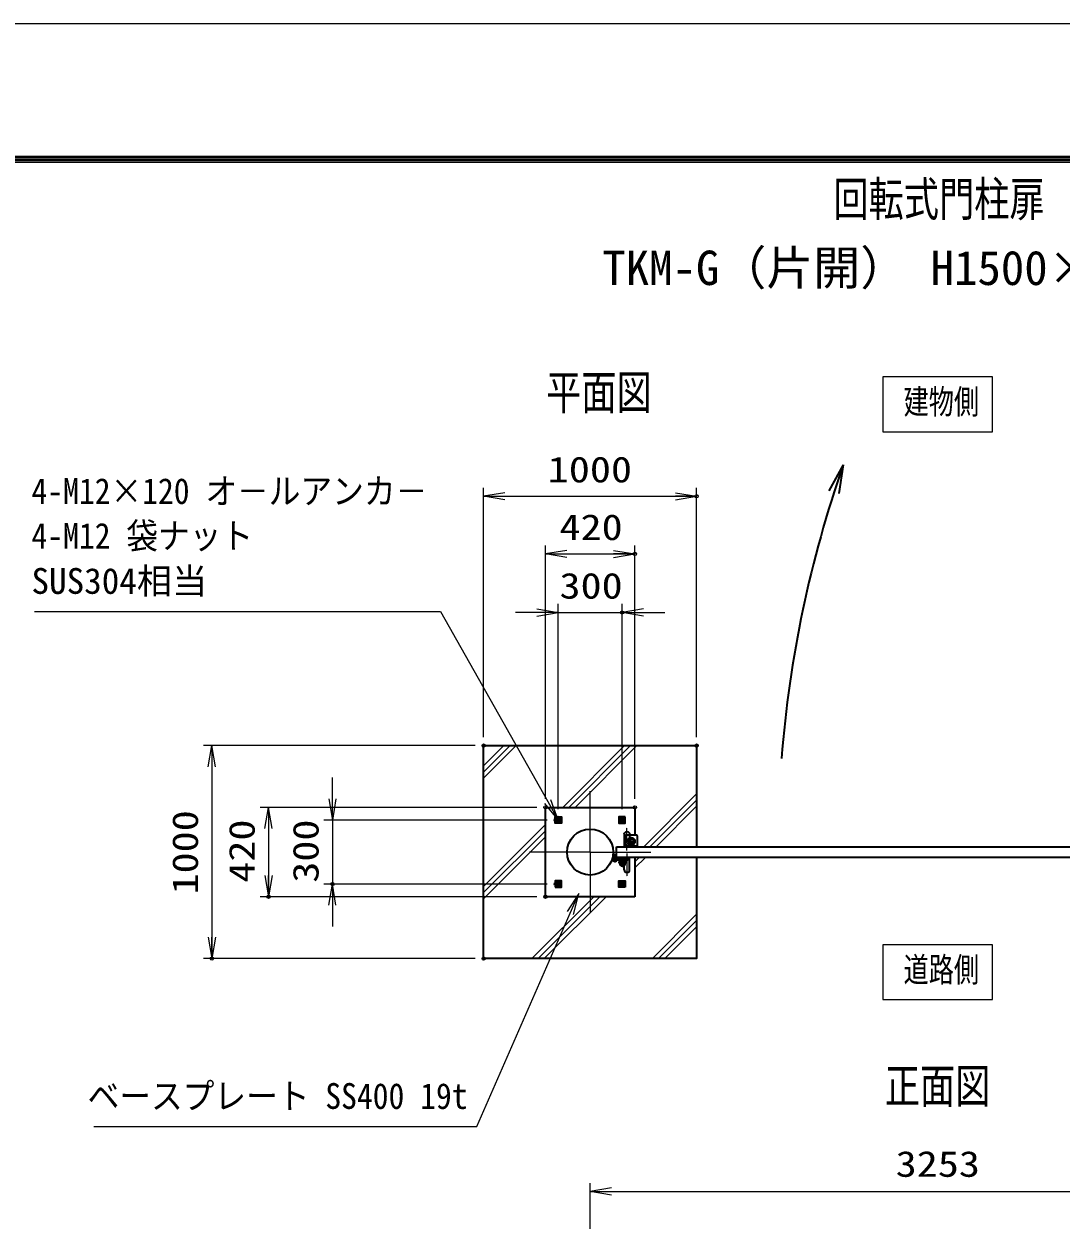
# Model space of a CAD drawing. Units: millimetres at full size. Extents: x -11880 to 11880, y -8400 to 8400.
# Drawn here: x -1388 to 3482, y 2783 to 8400 of the extents above; entities that cross this region are included whole.
import ezdxf
from ezdxf.enums import TextEntityAlignment as Align

# ---------------------------------------------------------------- set-up
doc = ezdxf.new("R2010")
doc.units = ezdxf.units.MM
doc.header["$LTSCALE"] = 30
doc.header["$PDMODE"] = 32
doc.header["$PDSIZE"] = 15
for name, pattern in [('DASHED', [7.5, 6, -1.5]), ('USER1', [18, 12, -1.5, 3, -1.5]), ('USER2', [9, 6, -0.75, 1.5, -0.75])]:
    doc.linetypes.add(name, pattern=pattern)
for name, color, linetype, lineweight in [('0-0_D-TTL', 7, 'Continuous', 18), ('0-1_外形線', 7, 'Continuous', 35), ('0-2_軸線', 200, 'USER1', 15), ('0-3_細線', 2, 'Continuous', 35), ('0-4_寸法線', 4, 'Continuous', 18), ('0-5_0', 7, 'Continuous', 18), ('0-7_隠れ線', 140, 'DASHED', 18), ('0-D_AM_0N', 7, 'Continuous', 50), ('0-E_AM_4N', 4, 'Continuous', 25), ('0-F_AM_7N', 6, 'USER2', 18), ('1-2_ハッチング', 253, 'Continuous', 13)]:
    doc.layers.add(name, color=color, linetype=linetype, lineweight=lineweight)
for name, color, linetype in [('0-6_Defpoints', 7, 'Continuous'), ('0-9_文字3', 254, 'Continuous'), ('0-C_文字', 254, 'Continuous')]:
    doc.layers.add(name, color=color, linetype=linetype)
doc.styles.add('ＭＳ ゴシック', font='')
doc.styles.get('ＭＳ ゴシック').set_extended_font_data('MS Gothic')

# ---------------------------------------------------------------- blocks, each defined once
blk = doc.blocks.new('A$C4093506B')
at = {"layer": '0-1_外形線'}
for p, q in [((-373.3, 0), (376.7, 0)), ((-373.3, -1755), (-373.3, 0)), ((376.7, -1755), (376.7, 0))]:
    blk.add_line(p, q, dxfattribs=at)
blk.add_arc((1.7, -1755), 375, 180, 0, dxfattribs=at)
at = {"layer": '0-2_軸線', "linetype": 'USER2'}
blk.add_line((1.7, 532.5), (1.7, -2662.5), dxfattribs=at)
blk = doc.blocks.new('A$C031A601E')
at = {"layer": '0-1_外形線'}
for p, q in [((-914.7, 739.2), (-914.7, -610.8)), ((-614.7, -910.8), (585.3, -910.8))]:
    blk.add_line(p, q, dxfattribs=at)
blk.add_lwpolyline([(885.3, -610.8), (885.3, 739.2), (-914.7, 739.2)], dxfattribs=at)
for centre, start, end in [((-614.7, -610.8), 180, 270), ((585.3, -610.8), 270, 0)]:
    blk.add_arc(centre, 300, start, end, dxfattribs=at)
at = {"layer": '0-2_軸線'}
for q in [(-14.7, 645.4), (-670.9, -10.8), (641.6, -10.8), (-14.7, -667.1)]:
    blk.add_line((-14.7, -10.8), q, dxfattribs=at)
at = {"layer": '0-3_細線'}
blk.add_circle((-14.7, -10.8), 525, dxfattribs=at)
at = {"layer": '0-7_隠れ線', "linetype": 'Continuous'}
blk.add_line((-914.7, 589.2), (885.3, 589.2), dxfattribs=at)
at = {"layer": '0-7_隠れ線'}
for radius in [420, 315, 285]:
    blk.add_circle((-14.7, -10.8), radius, dxfattribs=at)
blk = doc.blocks.new('_Open')
at = {"layer": '0-5_0', "color": 4}
blk.add_line((-30, 5), (0, 0), dxfattribs=at)
blk.add_lwpolyline([(-30, -5), (0, 0), (-30, 0)], dxfattribs=at)
blk = doc.blocks.new('davdavdavav')
at = {"layer": '0-2_軸線'}
for p, q in [((0, 0), (-269.5, 0)), ((0, 0), (0, 269.5)), ((0, 0), (0, -269.5)), ((0, 0), (269.5, 0)), ((1050.1, -330), (1050.1, 266.4)), ((1050.1, -330), (453.7, -330)), ((1050.1, -330), (1050.1, -926.4)), ((1050.1, -330), (1646.5, -330))]:
    blk.add_line(p, q, dxfattribs=at)
at = {"layer": '0-3_細線'}
for p, q in [((-486.2, 0), (-270, 0)), ((-451.9, 90), (-270, 90)), ((-270, 90), (-270, 900)), ((-90, 900), (-270, 900)), ((-180, 0), (-180, 900)), ((-90, 900), (-90, 155.9)), ((1800.1, 180), (0, 180)), ((155.9, 90), (1800.1, 90)), ((300.1, 450), (300.1, 330)), ((300.1, 330), (1800.1, 330)), ((630.1, -330), (630.1, 0)), ((630.1, 0), (1470.1, 0)), ((675.1, 330), (675.1, 180)), ((675.1, 180), (1425.1, 180)), ((870.1, 0), (870.1, 180)), ((1230.1, 0), (1230.1, 180)), ((1425.1, 180), (1425.1, 330)), ((1470.1, 0), (1470.1, -330)), ((1800.1, 330), (1800.1, 450)), ((1800.1, 180), (1950, 143)), ((1926.7, 56.1), (1800.1, 90)), ((1950, 143), (1926.7, 56.1)), ((848.9, -150), (1251.3, -150))]:
    blk.add_line(p, q, dxfattribs=at)
blk.add_circle((0, 0), 180, dxfattribs=at)
blk.add_circle((0, 0), 180, dxfattribs=at)
for centre, radius, start, end in [((-270, 90), 90, 270, 0), ((1050.1, -330), 420, 180, 0), ((1050.1, -330), 270, 138.18969, 41.81031)]:
    blk.add_arc(centre, radius, start, end, dxfattribs=at)
blk = doc.blocks.new('U308')
at = {"layer": '0-D_AM_0N'}
blk.add_lwpolyline([(8191999.9, 81223068.3), (8192269.9, 81222912.4), (8192539.9, 81223068.3), (8192539.9, 81223380.1), (8192269.9, 81223535.9), (8191999.9, 81223380.1)], close=True, dxfattribs=at)
for radius in [270, 151.6]:
    blk.add_circle((8192269.9, 81223224.2), radius, dxfattribs=at)
at = {"layer": '0-E_AM_4N'}
blk.add_arc((8192269.9, 81223224.2), 180, 260, 170, dxfattribs=at)
at = {"layer": '0-F_AM_7N'}
for p, q in [((8191926.9, 81223224.2), (8192612.8, 81223224.2)), ((8192269.9, 81223567.1), (8192269.9, 81222881.2))]:
    blk.add_line(p, q, dxfattribs=at)
blk = doc.blocks.new('U309')
at = {"layer": '0-D_AM_0N'}
blk.add_lwpolyline([(8183539.9, 81223068.3), (8183269.9, 81222912.4), (8182999.9, 81223068.3), (8182999.9, 81223380.1), (8183269.9, 81223535.9), (8183539.9, 81223380.1)], close=True, dxfattribs=at)
for radius in [270, 151.6]:
    blk.add_circle((8183269.9, 81223224.2), radius, dxfattribs=at)
at = {"layer": '0-E_AM_4N'}
blk.add_arc((8183269.9, 81223224.2), 180, 10, 280, dxfattribs=at)
at = {"layer": '0-F_AM_7N'}
for p, q in [((8183612.8, 81223224.2), (8182926.9, 81223224.2)), ((8183269.9, 81223567.1), (8183269.9, 81222881.2))]:
    blk.add_line(p, q, dxfattribs=at)
blk = doc.blocks.new('U310')
at = {"layer": '0-D_AM_0N'}
blk.add_lwpolyline([(8183539.9, 81214380.1), (8183269.9, 81214535.9), (8182999.9, 81214380.1), (8182999.9, 81214068.3), (8183269.9, 81213912.4), (8183539.9, 81214068.3)], close=True, dxfattribs=at)
for radius in [270, 151.6]:
    blk.add_circle((8183269.9, 81214224.2), radius, dxfattribs=at)
at = {"layer": '0-E_AM_4N'}
blk.add_arc((8183269.9, 81214224.2), 180, 80, 350, dxfattribs=at)
at = {"layer": '0-F_AM_7N'}
for p, q in [((8183612.8, 81214224.2), (8182926.9, 81214224.2)), ((8183269.9, 81213881.2), (8183269.9, 81214567.1))]:
    blk.add_line(p, q, dxfattribs=at)
blk = doc.blocks.new('S294')
at = {"layer": '0-4_寸法線'}
for points in [[(8117846.9, 81180054.8), (8171813.3, 81180054.8), (8184972.5, 81210136), (8186174.8, 81212884.5)], [(8185430.5, 81209935.6), (8186174.8, 81212884.5), (8184514.4, 81210336.4)]]:
    blk.add_lwpolyline(points, dxfattribs=at)
at = {"layer": '0-4_寸法線', "color": 254, "style": 'ＭＳ ゴシック', "width": 0.9}
blk.add_text('ベースプレート SS400 19t', height=3637, dxfattribs=at).set_placement((8116982.9, 81181455.3), align=Align.BOTTOM_LEFT)
blk = doc.blocks.new('S295')
at = {"layer": '0-4_寸法線'}
for points in [[(8109509.4, 81252615.1), (8166672.6, 81252615.1), (8181794.7, 81225836.4), (8183269.9, 81223224.2)], [(8181359.3, 81225590.6), (8183269.9, 81223224.2), (8182230.1, 81226082.3)]]:
    blk.add_lwpolyline(points, dxfattribs=at)
at = {"layer": '0-4_寸法線', "color": 254, "style": 'ＭＳ ゴシック', "width": 0.9}
for s, p in [('4-M12×120 オ－ルアンカ－', (8109077.4, 81266677.2)), ('4-M12 袋ナット', (8109077.4, 81260377.2))]:
    blk.add_text(s, height=3637, dxfattribs=at).set_placement(p, align=Align.BOTTOM_LEFT)
at = {"layer": '0-4_寸法線', "color": 254, "style": 'ＭＳ ゴシック'}
blk.add_text('SUS304相当', height=3637, dxfattribs=at).set_placement((8109077.4, 81254015.6), align=Align.BOTTOM_LEFT)
blk = doc.blocks.new('U311')
at = {"layer": '0-D_AM_0N'}
blk.add_lwpolyline([(8191999.9, 81214380.1), (8192269.9, 81214535.9), (8192539.9, 81214380.1), (8192539.9, 81214068.3), (8192269.9, 81213912.4), (8191999.9, 81214068.3)], close=True, dxfattribs=at)
for radius in [270, 151.6]:
    blk.add_circle((8192269.9, 81214224.2), radius, dxfattribs=at)
at = {"layer": '0-E_AM_4N'}
blk.add_arc((8192269.9, 81214224.2), 180, 190, 100, dxfattribs=at)
at = {"layer": '0-F_AM_7N'}
for p, q in [((8191926.9, 81214224.2), (8192612.8, 81214224.2)), ((8192269.9, 81213881.2), (8192269.9, 81214567.1))]:
    blk.add_line(p, q, dxfattribs=at)

msp = doc.modelspace()

# ---------------------------------------------------------------- linework, layer by layer
at = {"layer": '0-0_D-TTL'}
for points in [[(-11880, -8400), (11880, -8400), (11880, 8400), (-11880, 8400)], [(-11116.29, 7779.43), (11116.29, 7779.43), (11116.29, -7777.71), (-11116.29, -7777.71)], [(-11109.21, 7772.36), (11109.21, 7772.36), (11109.21, -7770.64), (-11109.21, -7770.64)], [(-11102.14, 7765.29), (11102.14, 7765.29), (11102.14, -7763.57), (-11102.14, -7763.57)], [(-11095.07, 7758.21), (11095.07, 7758.21), (11095.07, -7756.5), (-11095.07, -7756.5)], [(-11088, 7751.14), (11088, 7751.14), (11088, -7749.43), (-11088, -7749.43)]]:
    msp.add_lwpolyline(points, close=True, dxfattribs=at)
at = {"layer": '0-1_外形線'}
for p, q in [((1060.88, 4721.26), (1480.88, 4721.26)), ((1060.88, 4301.26), (1060.88, 4721.26)), ((1480.88, 4721.26), (1480.88, 4591.26)), ((1480.88, 4486.26), (1480.88, 4301.26)), ((1480.88, 4301.26), (1060.88, 4301.26))]:
    msp.add_line(p, q, dxfattribs=at)
msp.add_lwpolyline([(1770.88, 4486.26), (1770.88, 4011.26), (770.88, 4011.26), (770.88, 5011.26), (1770.88, 5011.26), (1770.88, 4536.26)], dxfattribs=at)
for points in [[(1105.88, 4676.26), (1135.88, 4676.26), (1135.88, 4646.26), (1105.88, 4646.26)], [(1435.88, 4676.26), (1405.88, 4676.26), (1405.88, 4646.26), (1435.88, 4646.26)], [(1393.88, 4536.26), (4393.88, 4536.26), (4393.88, 4486.26), (1393.88, 4486.26)], [(1105.88, 4346.26), (1135.88, 4346.26), (1135.88, 4376.26), (1105.88, 4376.26)], [(1435.88, 4346.26), (1405.88, 4346.26), (1405.88, 4376.26), (1435.88, 4376.26)]]:
    msp.add_lwpolyline(points, close=True, dxfattribs=at)
for centre, radius in [((1270.88, 4511.26), 108.15), ((1463.88, 4561.26), 12.5)]:
    msp.add_circle(centre, radius, dxfattribs=at)
at = {"layer": '0-2_軸線'}
for p, q in [((1270.88, 4511.26), (1270.88, 4796.67)), ((1463.88, 4561.26), (1450.13, 4561.26)), ((1463.88, 4561.26), (1463.88, 4575.01)), ((1463.88, 4561.26), (1477.63, 4561.26)), ((1463.88, 4561.26), (1463.88, 4547.51)), ((1270.88, 4511.26), (985.47, 4511.26)), ((1270.88, 4511.26), (1556.28, 4511.26)), ((1270.88, 4511.26), (1270.88, 4225.86))]:
    msp.add_line(p, q, dxfattribs=at)
at = {"layer": '0-3_細線'}
for q in [(2391.63, 6207.96), (2438.29, 6194.46)]:
    msp.add_line((2459.33, 6329.14), q, dxfattribs=at)
msp.add_arc((7607.92, 4525.73), 5455.3, 160.69606, 175.52715, dxfattribs=at)
at = {"layer": '0-4_寸法線'}
for p, q in [((770.88, 5051.26), (770.88, 6222.2)), ((770.88, 6182.2), (1770.88, 6182.2)), ((1770.88, 5051.26), (1770.88, 6222.2)), ((1060.88, 4761.26), (1060.88, 5951.26)), ((1060.88, 5911.26), (1480.88, 5911.26)), ((1480.88, 4761.26), (1480.88, 5951.26)), ((1120.88, 4712.69), (1120.88, 5676.35)), ((1420.88, 4712.69), (1420.88, 5676.35)), ((1020.88, 5636.35), (920.88, 5636.35)), ((1120.88, 5636.35), (1420.88, 5636.35)), ((1520.88, 5636.35), (1620.88, 5636.35)), ((730.88, 5011.26), (-545.34, 5011.26)), ((-505.34, 5011.26), (-505.34, 4011.26)), ((60.82, 4761.26), (60.82, 4861.26)), ((1020.88, 4721.26), (-279.18, 4721.26)), ((-239.18, 4721.26), (-239.18, 4301.26)), ((1069.45, 4661.26), (20.82, 4661.26)), ((60.82, 4661.26), (60.82, 4361.26)), ((1069.45, 4361.26), (20.82, 4361.26)), ((1020.88, 4301.26), (-279.18, 4301.26)), ((60.82, 4261.26), (60.82, 4161.26)), ((730.88, 4011.26), (-545.34, 4011.26)), ((1270.88, 1041.2), (1270.88, 2957.2)), ((1270.88, 2917.2), (4523.88, 2917.2))]:
    msp.add_line(p, q, dxfattribs=at)
for points in [[(2645, 6485), (3160.27, 6485), (3160.27, 6742.08), (2645, 6742.08)], [(2645, 3818.25), (3160.27, 3818.25), (3160.27, 4075.33), (2645, 4075.33)]]:
    msp.add_lwpolyline(points, close=True, dxfattribs=at)
at = {"layer": '0-6_Defpoints'}
for p in [(1770.88, 6182.2), (1480.88, 5911.26), (1420.88, 5636.35), (770.88, 5011.26), (770.88, 5011.26), (1770.88, 5011.26), (1060.88, 4721.26), (1060.88, 4721.26), (1480.88, 4721.26), (1109.45, 4661.26), (1120.88, 4672.69), (1420.88, 4672.69), (60.82, 4361.26), (1109.45, 4361.26), (-239.18, 4301.26), (1060.88, 4301.26), (-505.34, 4011.26), (770.88, 4011.26)]:
    msp.add_point(p, dxfattribs=at)
at = {"layer": '0-7_隠れ線'}
for centre in [(1120.88, 4661.26), (1420.88, 4661.26), (1120.88, 4361.26), (1420.88, 4361.26)]:
    msp.add_circle(centre, 10, dxfattribs=at)
at = {"layer": '1-2_ハッチング'}
for p, q in [((770.88, 4915.91), (866.23, 5011.26)), ((770.88, 4886.91), (895.23, 5011.26)), ((770.88, 4857.91), (924.23, 5011.26)), ((1141.91, 4721.26), (1431.91, 5011.26)), ((1170.91, 4721.26), (1460.91, 5011.26)), ((1199.91, 4721.26), (1489.91, 5011.26)), ((1522.6, 4536.26), (1770.88, 4784.54)), ((1551.6, 4536.26), (1770.88, 4755.54)), ((1580.6, 4536.26), (1770.88, 4726.54)), ((770.88, 4350.23), (1060.88, 4640.23)), ((770.88, 4321.23), (1060.88, 4611.23)), ((770.88, 4292.23), (1060.88, 4582.23)), ((1480.88, 4465.54), (1501.6, 4486.26)), ((1480.88, 4436.54), (1530.6, 4486.26)), ((997.6, 4011.26), (1287.6, 4301.26)), ((1026.6, 4011.26), (1316.6, 4301.26)), ((1055.6, 4011.26), (1345.6, 4301.26)), ((1563.29, 4011.26), (1770.88, 4218.85)), ((1592.29, 4011.26), (1770.88, 4189.85)), ((1621.29, 4011.26), (1770.88, 4160.85))]:
    msp.add_line(p, q, dxfattribs=at)

# ---------------------------------------------------------------- block references
at = {"layer": '0-1_外形線', "yscale": 0.03333333, "rotation": 180}
for name, p, xscale in [('A$C4093506B', (1443.82, 4536.26), -0.03333333), ('A$C031A601E', (1463.39, 4560.9), 0.03333333)]:
    msp.add_blockref(name, p, dxfattribs=dict(at, xscale=xscale))
at = {"layer": '0-1_外形線', "xscale": 0.03333333, "yscale": 0.03333333}
for name, p in [('davdavdavav', (1387.56, 4471.26)), ('A$C4093506B', (1443.82, 4486.26))]:
    msp.add_blockref(name, p, dxfattribs=at)
at = {"layer": '0-4_寸法線'}
for name, p, xscale, yscale in [('S295', (-271654.79, -2702779.54), 0.03333333, 0.03333333), ('_Open', (1770.88, 6182.2), 3.333333, 3.333333), ('_Open', (1480.88, 5911.26), 3.333333, 3.333333), ('_Open', (1120.88, 5636.35), 3.333333, 3.333333), ('S294', (-271654.79, -2702779.54), 0.03333333, 0.03333333)]:
    msp.add_blockref(name, p, dxfattribs=dict(at, xscale=xscale, yscale=yscale))
at = {"layer": '0-4_寸法線', "xscale": 3.333333, "yscale": 3.333333}
for p, rotation in [((770.88, 6182.2), 180), ((1060.88, 5911.26), 180), ((1420.88, 5636.35), 180), ((-505.34, 5011.26), 90), ((-239.18, 4721.26), 90), ((60.82, 4661.26), 270), ((-239.18, 4301.26), 270), ((60.82, 4361.26), 90), ((-505.34, 4011.26), 270), ((1270.88, 2917.2), 180)]:
    msp.add_blockref('_Open', p, dxfattribs=dict(at, rotation=rotation))
at = {"layer": '0-D_AM_0N', "xscale": 0.03333333, "yscale": 0.03333333}
for name in ['U309', 'U308', 'U310', 'U311']:
    msp.add_blockref(name, (-271654.79, -2702779.54), dxfattribs=at)

# ---------------------------------------------------------------- texts
at = {"layer": '0-1_外形線', "style": 'ＭＳ ゴシック', "width": 0.75}
for s, p in [('建物側', (2742.59, 6533.72)), ('道路側', (2742.59, 3866.97))]:
    msp.add_text(s, height=115.5, dxfattribs=at).set_placement(p, align=Align.BOTTOM_LEFT)
at = {"layer": '0-4_寸法線', "color": 254, "style": 'ＭＳ ゴシック', "width": 1.2}
for s, p in [('1000', (1071.68, 6210.88)), ('420', (1126.88, 5939.95)), ('300', (1126.88, 5665.03)), ('3253', (2705.38, 2949.89))]:
    msp.add_text(s, height=121.2, dxfattribs=at).set_placement(p, align=Align.BOTTOM_LEFT)
for s, p in [('1000', (-534.03, 4312.06)), ('420', (-267.86, 4367.26)), ('300', (32.14, 4367.26))]:
    msp.add_text(s, height=121.2, rotation=90, dxfattribs=at).set_placement(p, align=Align.BOTTOM_LEFT)
at = {"layer": '0-9_文字3', "style": 'ＭＳ ゴシック', "width": 0.75}
msp.add_text('回転式門柱扉', height=161.7, dxfattribs=at).set_placement((2412.61, 7448.44), align=Align.BOTTOM_LEFT)
at = {"layer": '0-9_文字3', "style": 'ＭＳ ゴシック'}
msp.add_text('TKM-G（片開） H1500×W3000', height=161.6, dxfattribs=at).set_placement((1328.19, 7125.47), align=Align.BOTTOM_LEFT)
at = {"layer": '0-C_文字', "style": 'ＭＳ ゴシック', "width": 0.75}
for s, p in [('平面図', (1063.9, 6540.82)), ('正面図', (2653.93, 3283.73))]:
    msp.add_text(s, height=161.7, dxfattribs=at).set_placement(p, align=Align.BOTTOM_LEFT)

doc.saveas('drawing.dxf')
